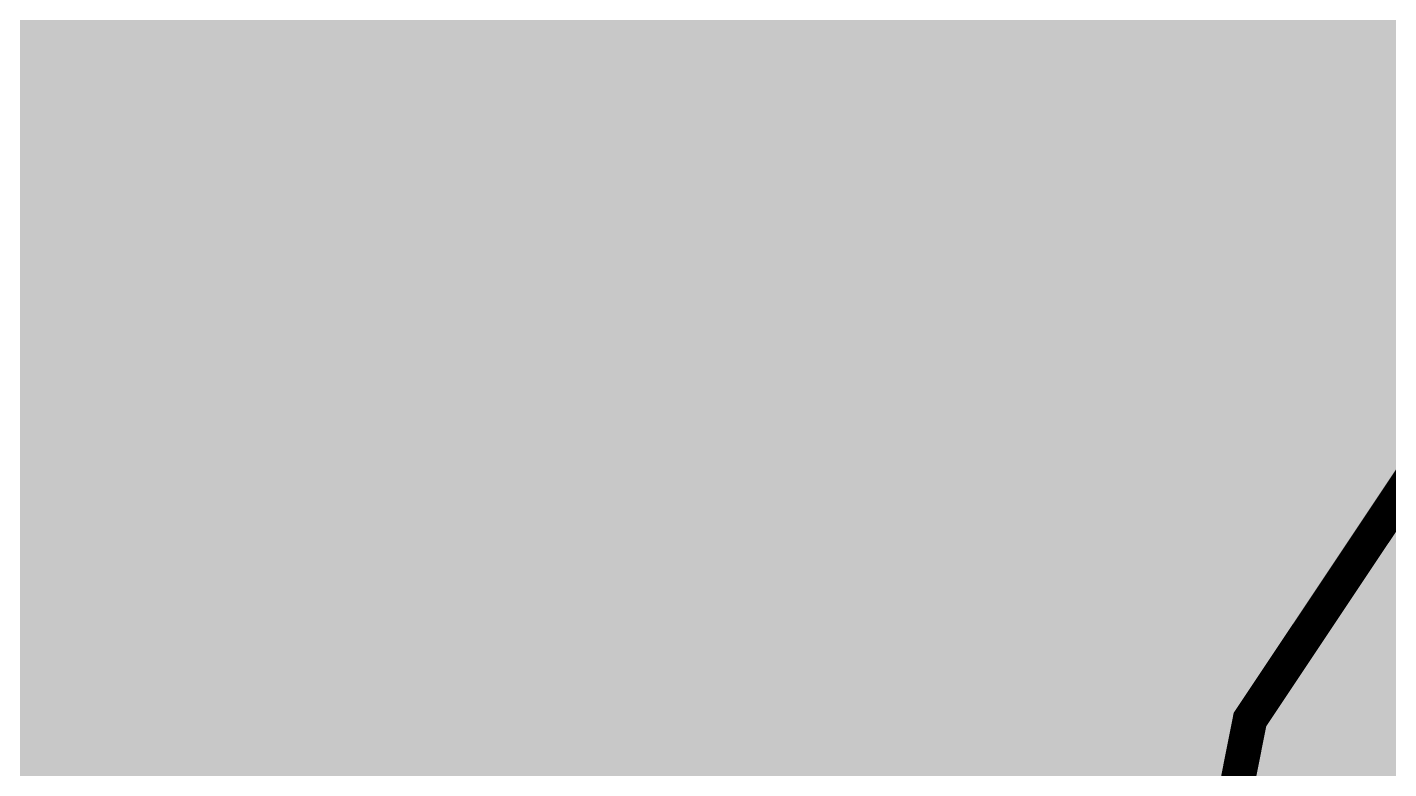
# Model space of a CAD drawing. Header units: millimetres. Extents: x -11 to 223, y -88 to 3.
# Drawn here: x 17.483 to 19.489, y -24.997 to -23.905 of the extents above; entities that cross this region are included whole.
import ezdxf

# ---------------------------------------------------------------- set-up
doc = ezdxf.new("R2010")
doc.units = ezdxf.units.MM
doc.header["$MEASUREMENT"] = 0
doc.layers.add('Bottom-Layer', color=7, linetype='Continuous', true_color=0x0000ff)
doc.layers.add('Top-Layer', color=7, linetype='Continuous', true_color=0xff0000)

msp = doc.modelspace()

# ---------------------------------------------------------------- hatches: boundary and pattern name
at = {"layer": 'Bottom-Layer'}
for points in [[(-10.3353, 1.9787), (-0.3804, 1.9787), (-0.8458, 1.7267), (-1.1955, 1.3295), (-1.3865, 0.836), (-1.3952, 0.3069), (-1.2205, -0.1927), (-0.8841, -0.6012), (-0.4273, -0.8683), (0.0937, -0.9612), (1.7937, -0.9612), (2.3147, -0.8683), (2.7716, -0.6012), (3.108, -0.1927), (3.2826, 0.3069), (3.2739, 0.836), (3.083, 1.3295), (2.7333, 1.7267), (2.2679, 1.9787), (222.6289, 1.9787), (222.6289, -87.4752), (-10.3353, -87.4752)], [(19.1889, -25.4057), (19.2847, -25.8871), (19.5574, -26.2953), (19.9656, -26.568), (20.447, -26.6638), (20.9285, -26.568), (21.3367, -26.2953), (21.6094, -25.8871), (21.7052, -25.4057), (21.6094, -24.9242), (21.3367, -24.516), (20.9285, -24.2433), (20.447, -24.1475), (19.9656, -24.2433), (19.5574, -24.516), (19.2847, -24.9242)]]:
    msp.add_hatch(color=256, dxfattribs=at).paths.add_polyline_path(points)
at = {"layer": 'Top-Layer'}
for points in [[(-10.3353, 1.9787), (-0.3804, 1.9787), (-0.8458, 1.7267), (-1.1955, 1.3295), (-1.3865, 0.836), (-1.3952, 0.3069), (-1.2205, -0.1927), (-0.8841, -0.6012), (-0.4273, -0.8683), (0.0937, -0.9612), (1.7937, -0.9612), (2.3147, -0.8683), (2.7716, -0.6012), (3.108, -0.1927), (3.2826, 0.3069), (3.2739, 0.836), (3.083, 1.3295), (2.7333, 1.7267), (2.2679, 1.9787), (222.6289, 1.9787), (222.6289, -87.4752), (-10.3353, -87.4752)], [(21.6079, -24.9205), (21.3343, -24.5136), (20.9259, -24.2422), (20.4448, -24.1475), (19.964, -24.2439), (19.5566, -24.5168), (19.2845, -24.9247), (19.1889, -25.4057), (19.2845, -25.8866), (19.5566, -26.2945), (19.964, -26.5674), (20.4448, -26.6638), (20.9259, -26.5691), (21.3343, -26.2977), (21.6079, -25.8908), (25.5215, -25.8908), (25.7071, -25.8539), (25.8645, -25.7487), (28.0332, -23.58), (28.1383, -23.4226), (28.1753, -23.237), (28.1753, -20.4619), (28.4088, -20.3474), (28.5033, -20.105), (28.5033, -19.265), (28.4553, -19.086), (28.3242, -18.9549), (28.1451, -18.9069), (27.2351, -18.9069), (27.056, -18.9549), (26.925, -19.086), (26.877, -19.265), (26.877, -20.105), (26.9714, -20.3474), (27.205, -20.4619), (27.205, -23.036), (25.3205, -24.9205)]]:
    msp.add_hatch(color=256, dxfattribs=at).paths.add_polyline_path(points)

# ---------------------------------------------------------------- linework, layer by layer
at = {"layer": 'Bottom-Layer', "const_width": 0.0508}
msp.add_lwpolyline([(19.1889, -25.4057), (19.2847, -25.8871), (19.5574, -26.2953), (19.9656, -26.568), (20.447, -26.6638), (20.9285, -26.568), (21.3367, -26.2953), (21.6094, -25.8871), (21.7052, -25.4057), (21.6094, -24.9242), (21.3367, -24.516), (20.9285, -24.2433), (20.447, -24.1475), (19.9656, -24.2433), (19.5574, -24.516), (19.2847, -24.9242)], close=True, dxfattribs=at)
at = {"layer": 'Top-Layer', "const_width": 0.0508}
msp.add_lwpolyline([(25.3205, -24.9205), (21.6079, -24.9205), (21.3343, -24.5136), (20.9259, -24.2422), (20.4448, -24.1475), (19.964, -24.2439), (19.5566, -24.5168), (19.2845, -24.9247), (19.1889, -25.4057), (19.2845, -25.8866), (19.5566, -26.2945), (19.964, -26.5674), (20.4448, -26.6638), (20.9259, -26.5691), (21.3343, -26.2977), (21.6079, -25.8908), (25.5215, -25.8908)], dxfattribs=at)

doc.saveas('drawing.dxf')
